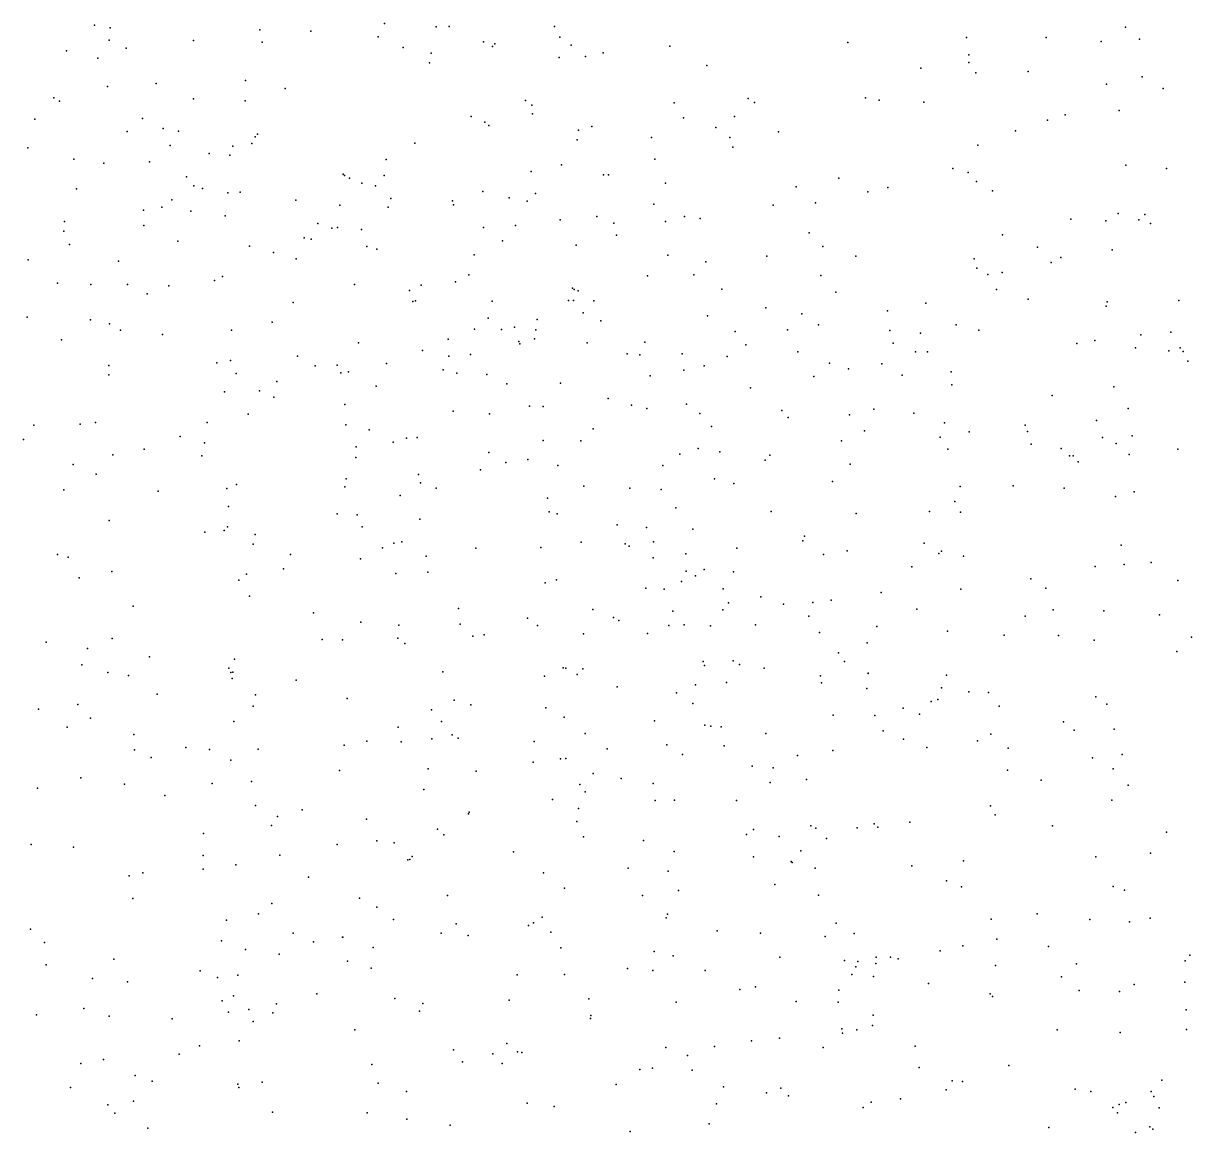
# Model space of a CAD drawing. Header units: metres. Extents: x -25 to 25, y -27.7 to 27.8.
# Drawn here: x -0.499 to 0.206, y -1.999 to -1.329 of the extents above; entities that cross this region are included whole.
import ezdxf

# ---------------------------------------------------------------- set-up
doc = ezdxf.new("R2010")
doc.units = ezdxf.units.M

msp = doc.modelspace()

# ---------------------------------------------------------------- linework, layer by layer
for p in [(-0.4561, -1.3303, 10.0094), (-0.4466, -1.3321, -4.8488), (-0.3564, -1.3332, -1.8049), (-0.2811, -1.3293, 0.7461), (-0.2499, -1.3313, 11.7459), (-0.2421, -1.3311, -0.8563), (-0.1784, -1.3311, -21.5305), (0.1663, -1.3316, 26.775), (-0.4472, -1.3395, -0.7542), (-0.3963, -1.3397, 6.8616), (-0.3255, -1.3341, 5.1073), (-0.2849, -1.3375, -12.0571), (-0.1751, -1.3377, -0.8929), (0.0703, -1.3379, -12.7499), (0.1185, -1.3378, -1.0917), (0.1748, -1.3388, -1.1919), (-0.473, -1.3459, -0.1706), (-0.4371, -1.3442, 27.7708), (-0.3549, -1.3407, -0.7858), (-0.2698, -1.3438, 27.5869), (-0.2528, -1.3472, -0.0703), (-0.2212, -1.3405, -1.7675), (-0.2159, -1.3433, 6.8277), (-0.2145, -1.3417, -4.786), (-0.1683, -1.3425, 1.5249), (-0.149, -1.347, 11.6361), (-0.1088, -1.343, 25.3864), (-0.0012, -1.3408, -0.9795), (0.1516, -1.3403, -4.8001), (-0.4542, -1.3503, -0.0764), (-0.2538, -1.3531, 24.5254), (-0.1756, -1.3499, 1.1071), (-0.1596, -1.3494, 5.1744), (0.0717, -1.3483, 11.3821), (0.0718, -1.3529, 16.1075), (-0.0864, -1.3548, -0.9161), (0.0428, -1.3563, 6.8457), (0.0759, -1.3592, 17.1147), (0.1075, -1.3583, 6.6123), (-0.4482, -1.3674, 24.264), (-0.4189, -1.3656, 9.7535), (-0.3649, -1.3639, -1.879), (0.1549, -1.3661, 21.6216), (0.1765, -1.3615, -1.5106), (-0.4807, -1.3743, 6.948), (-0.3964, -1.3748, 11.8628), (-0.341, -1.3687, 9.8025), (-0.0614, -1.3747, -1.755), (0.0094, -1.3742, 6.3348), (0.1891, -1.3686, 5.4247), (-0.4773, -1.3762, -0.3754), (-0.3652, -1.3761, -11.9743), (-0.196, -1.3758, -12.2927), (-0.1921, -1.3788, 27.4607), (-0.1061, -1.3773, -12.5059), (-0.0577, -1.377, -0.58), (0.0177, -1.3757, 26.9874), (0.0447, -1.3769, 6.6819), (0.1626, -1.3819, -1.0279), (-0.4921, -1.3872, 11.9479), (-0.4271, -1.3868, -0.2885), (-0.2288, -1.3855, 9.8807), (-0.2204, -1.389, 8.7154), (-0.1916, -1.384, 24.7568), (-0.1005, -1.3863, 9.9829), (-0.0698, -1.3856, 1.3043), (0.1192, -1.3878, 16.3398), (0.1299, -1.3846, -1.5981), (-0.4365, -1.3947, -0.5438), (-0.4146, -1.3928, -1.9625), (-0.4055, -1.3945, 6.9681), (-0.3578, -1.3962, -21.4418), (-0.218, -1.3909, -12.2104), (-0.164, -1.3937, 25.0694), (-0.1559, -1.3916, 25.1867), (-0.081, -1.3921, 17.2706), (-0.0431, -1.3948, 5.2204), (0.0999, -1.3942, 11.3001), (-0.4105, -1.403, 5.7603), (-0.3727, -1.4035, 5.0753), (-0.3611, -1.4018, -0.6692), (-0.3592, -1.3979, 9.6104), (-0.2628, -1.4017, 6.9123), (-0.1648, -1.3996, -1.8593), (-0.1199, -1.3982, 16.0075), (-0.0726, -1.3982, 6.8022), (0.0772, -1.4028, -4.7654), (-0.4965, -1.4045, 7.0212), (-0.3869, -1.4079, 0.0361), (-0.3745, -1.4089, -0.1175), (-0.0707, -1.404, 25.5233), (-0.4687, -1.4113, 0.2058), (-0.4505, -1.4138, -2.0252), (-0.4229, -1.413, 23.6839), (-0.2801, -1.4116, -12.0218), (-0.1741, -1.4147, -12.3697), (-0.1178, -1.4113, 27.2866), (0.0621, -1.417, -12.7295), (0.1665, -1.4149, 26.7077), (0.1912, -1.417, 6.572), (-0.4005, -1.422, -0.3839), (-0.306, -1.4204, 6.9816), (-0.3052, -1.4211, 24.418), (-0.3022, -1.4227, 9.8586), (-0.2812, -1.4212, 11.7147), (-0.1924, -1.4187, -4.7591), (-0.1488, -1.4208, 25.3329), (-0.1457, -1.4208, 6.8547), (-0.0068, -1.4228, 16.9965), (0.0713, -1.4194, 26.8575), (0.0765, -1.4249, -1.7222), (-0.4671, -1.4292, -11.8972), (-0.3962, -1.4275, 0.1129), (-0.3909, -1.4291, -0.4636), (-0.3756, -1.4316, 22.5383), (-0.3682, -1.4312, -0.3011), (-0.2948, -1.4258, 0.2758), (-0.2865, -1.4275, -1.9795), (-0.2216, -1.4309, 5.1326), (-0.1113, -1.4258, 25.4345), (-0.0324, -1.428, -0.8105), (0.0108, -1.431, -12.6752), (0.0228, -1.4285, 6.7424), (0.086, -1.4305, 25.7748), (-0.4095, -1.4359, 9.8061), (-0.3345, -1.436, -0.0503), (-0.2772, -1.4351, -0.6733), (-0.2399, -1.4365, 27.5079), (-0.2394, -1.4389, -12.0923), (-0.2057, -1.4346, 17.5728), (-0.195, -1.4367, 24.6756), (-0.1898, -1.4321, 23.1402), (-0.1184, -1.4385, -0.7536), (-0.0463, -1.439, -4.741), (-0.0208, -1.4377, -1.8292), (-0.4265, -1.4422, 6.8094), (-0.4154, -1.4404, -4.8007), (-0.3979, -1.4427, 7.0879), (-0.3772, -1.4455, -2.064), (-0.308, -1.4391, -4.7732), (-0.2789, -1.4404, 22.8424), (-0.1528, -1.4459, -1.9263), (-0.1, -1.446, -12.5207), (0.162, -1.4442, -1.6723), (0.1781, -1.4448, 6.6304), (-0.4742, -1.4489, -2.1233), (-0.4264, -1.4514, -21.8174), (-0.3213, -1.4502, -0.1715), (-0.3129, -1.4529, 27.5911), (-0.3094, -1.4525, 5.8965), (-0.2213, -1.4526, 7.0416), (-0.2019, -1.4514, -12.2772), (-0.175, -1.448, -0.7088), (-0.1425, -1.4499, -12.4606), (-0.1113, -1.449, 11.5068), (-0.0904, -1.4472, -1.8922), (0.1333, -1.4476, 6.4699), (0.1545, -1.4486, 21.367), (0.1744, -1.448, -12.8335), (0.1815, -1.4502, -0.9368), (-0.4747, -1.4548, 9.0078), (-0.3295, -1.4589, 0.0543), (-0.3254, -1.4597, 17.821), (-0.2949, -1.4538, -2.0537), (-0.141, -1.4573, 23.4597), (-0.0247, -1.4558, 11.3816), (0.0922, -1.4571, -15.5945), (-0.4713, -1.4629, 11.8604), (-0.4058, -1.4609, 9.1802), (-0.3625, -1.4639, 7.1624), (-0.2917, -1.464, 5.1004), (-0.2857, -1.4657, 7.144), (-0.2097, -1.4606, 11.611), (-0.1653, -1.4632, -1.9941), (-0.0164, -1.464, 8.6358), (0.1132, -1.4644, 11.1768), (0.1583, -1.466, 6.6166), (-0.4963, -1.4721, 24.1872), (-0.4416, -1.473, -15.945), (-0.348, -1.4677, 9.8708), (-0.3344, -1.4716, -0.4195), (-0.227, -1.4691, -21.9827), (-0.11, -1.4693, 6.9702), (-0.0871, -1.4733, -1.9625), (-0.0501, -1.4699, -12.5834), (0.0035, -1.4698, 16.5731), (0.075, -1.4715, -4.7503), (0.1215, -1.4737, 10.2939), (0.1274, -1.4706, 25.869), (-0.2302, -1.4812, -0.6164), (-0.0942, -1.4812, 7.0771), (0.0767, -1.4772, -1.8247), (0.0833, -1.481, 26.7771), (0.0919, -1.4798, -0.8354), (-0.4785, -1.4861, 0.3137), (-0.4583, -1.487, 7.2892), (-0.4363, -1.4871, 22.3089), (-0.4113, -1.4878, -2.2293), (-0.3836, -1.4845, 0.2229), (-0.3788, -1.4822, -11.9089), (-0.2992, -1.4871, -0.3329), (-0.259, -1.4874, -11.9946), (-0.2381, -1.4854, 1.5798), (-0.1222, -1.4818, -4.7429), (-0.0176, -1.4816, 6.8885), (-0.4244, -1.4926, 10.2559), (-0.266, -1.4906, -0.5326), (-0.1676, -1.4893, 17.1509), (-0.1666, -1.4901, 6.0637), (-0.1642, -1.4909, 24.9352), (-0.0774, -1.4898, 27.0755), (-0.0085, -1.4916, 6.961), (0.0884, -1.49, 6.7062), (-0.3362, -1.4979, 7.2978), (-0.2639, -1.4973, -0.2931), (-0.2624, -1.4969, -0.0808), (-0.2161, -1.4971, 24.4963), (-0.1699, -1.4966, -2.107), (-0.167, -1.4967, 25.1495), (-0.1546, -1.4969, -12.4038), (-0.0508, -1.501, 10.134), (0.0459, -1.4983, -1.8897), (0.1075, -1.4958, -21.3662), (0.1547, -1.5, -0.8878), (0.1552, -1.4974, 10.3949), (0.1986, -1.4966, -1.7304), (-0.4968, -1.5068, 18.0213), (-0.4586, -1.5083, 5.0315), (-0.2185, -1.5074, 7.2898), (-0.1888, -1.5081, 24.582), (-0.161, -1.5041, 25.064), (-0.1505, -1.509, 16.173), (-0.086, -1.5059, 7.1807), (-0.0291, -1.5047, 5.2351), (0.0227, -1.5029, 25.7207), (-0.447, -1.5107, -2.3187), (-0.4405, -1.5145, -4.8006), (-0.3734, -1.5146, 24.2828), (-0.3489, -1.5097, -2.2662), (-0.2267, -1.5139, 9.9662), (-0.2105, -1.5142, -12.2127), (-0.2025, -1.5127, -0.4787), (-0.1897, -1.5143, -4.7458), (-0.0694, -1.5153, -0.6907), (-0.0377, -1.5143, 25.6264), (-0.019, -1.5114, 7.1413), (0.024, -1.5148, -27.6404), (0.0425, -1.5164, 6.9046), (0.0641, -1.5113, -12.7079), (0.0779, -1.5146, 6.9005), (0.1938, -1.5158, 5.4495), (-0.476, -1.5205, 10.4072), (-0.4151, -1.5172, 0.2935), (-0.2967, -1.5223, 8.7825), (-0.2427, -1.5201, -0.2939), (-0.2, -1.5214, 1.0288), (-0.1994, -1.5228, -0.53), (-0.1905, -1.5199, 5.1588), (-0.1586, -1.5222, 10.0282), (-0.1238, -1.5219, 7.2766), (-0.0629, -1.5235, 23.1762), (0.0261, -1.5225, 11.1901), (0.1369, -1.5226, 11.007), (0.1479, -1.5208, 26.6084), (0.1756, -1.5173, -1.7947), (-0.3336, -1.5302, 9.4114), (-0.2581, -1.5269, 0.0674), (-0.2422, -1.5302, -0.4214), (-0.2292, -1.5293, -0.0058), (-0.1345, -1.5289, 24.8553), (-0.1268, -1.5295, 25.3716), (-0.1014, -1.5288, -2.1315), (-0.0741, -1.5304, -12.5335), (-0.0315, -1.5277, 11.2719), (0.0395, -1.5277, 6.8036), (0.0468, -1.5277, 5.3067), (0.1725, -1.5252, 26.0046), (0.1926, -1.5271, 10.8691), (0.1993, -1.5252, 6.5967), (0.2011, -1.5274, 10.5918), (-0.4475, -1.536, 27.6584), (-0.3823, -1.5344, 11.7131), (-0.374, -1.5329, -4.7821), (-0.323, -1.5361, 6.8753), (-0.3097, -1.5358, 11.6415), (-0.2798, -1.5347, 27.4575), (-0.0881, -1.5361, 11.3682), (-0.0124, -1.5346, -12.6183), (0.0192, -1.535, -22.233), (0.204, -1.5333, 26.3438), (-0.4474, -1.5416, 0.3564), (-0.3706, -1.5408, 27.573), (-0.3074, -1.5404, -2.3229), (-0.3028, -1.5398, 0.483), (-0.2457, -1.5385, 27.379), (-0.2373, -1.5405, 24.4202), (-0.2193, -1.5414, -0.1699), (-0.1207, -1.5422, 23.656), (-0.1004, -1.5387, 5.2018), (-0.0219, -1.5426, 26.8628), (-0.0009, -1.538, 7.2136), (0.0315, -1.5417, -2.0042), (0.0611, -1.5397, 10.315), (-0.3565, -1.5513, 5.0843), (-0.3461, -1.5455, 7.3704), (-0.286, -1.5483, 0.1742), (-0.2072, -1.5469, 27.2844), (-0.1747, -1.5465, 27.2016), (-0.06, -1.5494, -4.7331), (0.0616, -1.5476, 7.1379), (0.1594, -1.5488, -12.792), (-0.3776, -1.5519, -11.8483), (-0.3479, -1.5551, 0.2661), (-0.146, -1.5558, 27.1037), (0.122, -1.554, -1.908), (-0.3633, -1.5654, 15.9596), (-0.3049, -1.5594, -11.8919), (-0.2395, -1.5634, -2.343), (-0.2177, -1.5651, -21.3144), (-0.1934, -1.5605, 11.4836), (-0.1852, -1.5606, -12.281), (-0.1319, -1.5599, 8.7322), (-0.1227, -1.5618, 24.6035), (-0.0987, -1.5592, 26.9937), (-0.0907, -1.565, 22.9458), (-0.0412, -1.563, 10.2137), (-0.0003, -1.5658, -2.1191), (0.0145, -1.5623, 26.7733), (0.0386, -1.5647, 25.7904), (0.1679, -1.5619, 10.6748), (-0.4927, -1.5719, 5.7229), (-0.4648, -1.5713, -21.2677), (-0.4555, -1.5703, 11.7539), (-0.3882, -1.5704, -2.4084), (-0.3043, -1.5718, 23.8432), (-0.0836, -1.5727, 7.3559), (-0.0373, -1.5673, 23.5282), (0.057, -1.5705, -0.7242), (0.1057, -1.572, 6.8022), (0.1489, -1.5692, 10.7634), (-0.4044, -1.5788, -27.3418), (-0.2904, -1.5747, -15.7412), (-0.2678, -1.5799, 17.0545), (-0.2613, -1.5795, 24.3346), (-0.155, -1.5741, -0.4882), (0.0088, -1.5754, -4.7334), (0.0545, -1.5791, -2.0678), (0.072, -1.576, 26.6631), (0.1071, -1.5758, -12.7339), (0.1524, -1.5795, 8.542), (0.1703, -1.5784, -4.7536), (-0.4991, -1.5807, 5.0237), (-0.4261, -1.5865, 17.6819), (-0.3897, -1.5826, 24.2201), (-0.2981, -1.585, 9.9665), (-0.2759, -1.5822, 11.5672), (-0.1852, -1.5812, -0.0958), (-0.1625, -1.5814, 7.3885), (-0.0917, -1.5861, 25.4247), (-0.0052, -1.5814, -0.6636), (0.0591, -1.5864, 7.2902), (0.1095, -1.5835, 25.9457), (0.1275, -1.5861, 6.7079), (0.1608, -1.583, 26.1239), (0.1979, -1.5865, -1.8817), (-0.4451, -1.5899, 0.4111), (-0.3913, -1.5905, 7.4387), (-0.2984, -1.5914, 9.723), (-0.218, -1.5885, -12.0971), (-0.1945, -1.5927, 22.5815), (-0.1028, -1.5894, 10.1626), (-0.0785, -1.588, -0.5706), (-0.0512, -1.5931, 25.5687), (-0.0484, -1.5901, 5.2397), (0.1325, -1.5904, 7.1784), (0.1348, -1.5905, 26.4718), (0.1377, -1.594, 26.0437), (0.1685, -1.5896, 6.941), (-0.469, -1.5957, 9.8782), (-0.2231, -1.5989, 0.1451), (-0.2077, -1.5944, 16.5755), (-0.1764, -1.5964, -4.7384), (-0.113, -1.5964, -0.6833), (0.0001, -1.5955, 11.0637), (-0.4551, -1.6015, -2.4751), (-0.3704, -1.6077, 9.1426), (-0.3042, -1.6044, 7.448), (-0.2605, -1.6017, -2.4173), (-0.2593, -1.6068, 5.1286), (-0.0817, -1.6044, -2.2891), (-0.0702, -1.6071, -12.5185), (-0.0105, -1.6059, -2.2198), (-0.4747, -1.611, -4.8022), (-0.4178, -1.6118, 5.0491), (-0.3763, -1.6101, 27.5069), (-0.305, -1.6091, 0.2829), (-0.2716, -1.6144, 27.3033), (-0.2499, -1.6099, 0.2292), (-0.1606, -1.6087, -0.3912), (-0.1329, -1.61, 25.1449), (-0.1139, -1.6108, -12.4588), (0.0666, -1.6089, 10.895), (0.0986, -1.6085, 10.6305), (0.1293, -1.6099, 5.4016), (0.1603, -1.6151, -1.9929), (0.1717, -1.6123, 6.8025), (-0.3752, -1.6211, 1.7334), (-0.1826, -1.6161, 11.3888), (-0.1051, -1.6219, 1.5847), (0.0634, -1.6181, 10.4779), (-0.3097, -1.6255, 16.781), (-0.2976, -1.6261, 9.5275), (-0.2597, -1.6288, -4.7448), (-0.1816, -1.6243, 27.0416), (-0.1767, -1.6255, 24.3739), (-0.0476, -1.6241, 26.7785), (0.0037, -1.6253, 10.3841), (0.048, -1.624, 23.3796), (0.0668, -1.6244, 10.7975), (-0.4473, -1.6296, 11.6858), (-0.3778, -1.6355, -4.7745), (-0.3758, -1.6334, -11.7976), (-0.2946, -1.6333, 22.2639), (-0.1406, -1.6322, -0.2687), (-0.1229, -1.6338, -2.381), (-0.0948, -1.6348, 7.4456), (-0.3895, -1.6366, 9.961), (-0.3592, -1.638, -2.5011), (-0.2754, -1.6433, -2.4875), (-0.2706, -1.6425, 16.3395), (-0.1622, -1.6426, 0.0705), (-0.1186, -1.6424, 25.2252), (-0.0284, -1.6419, -2.3194), (-0.0274, -1.6389, -0.807), (0.0448, -1.6432, 25.8715), (-0.4785, -1.65, 10.5627), (-0.3603, -1.6439, 5.0785), (-0.3379, -1.65, 16.1713), (-0.2823, -1.6461, 10.0325), (-0.226, -1.6462, -11.9977), (-0.1867, -1.6458, 7.484), (-0.1358, -1.6437, -0.0699), (-0.1334, -1.645, 26.8945), (-0.0991, -1.6496, 24.9938), (-0.0684, -1.6462, 24.4783), (-0.016, -1.6501, 5.2731), (-0.0017, -1.6478, -12.599), (0.0536, -1.6494, -2.2252), (0.0553, -1.648, 26.5704), (0.1637, -1.6445, -12.7717), (-0.4721, -1.6516, 7.5268), (-0.2955, -1.6527, 10.0446), (-0.2559, -1.651, 11.4388), (-0.1188, -1.652, -0.4279), (0.0373, -1.6575, 5.3227), (0.0685, -1.651, 7.3836), (0.148, -1.6574, 7.3372), (0.1655, -1.6561, -2.0703), (0.1818, -1.6549, 5.4765), (-0.4654, -1.6642, -2.5713), (-0.4457, -1.6604, 27.5242), (-0.3644, -1.6619, 10.3664), (-0.3421, -1.6587, 0.2605), (-0.2743, -1.6615, 0.7308), (-0.2548, -1.6608, 7.5189), (-0.0989, -1.6602, 1.1877), (-0.0933, -1.6629, 25.384), (-0.0881, -1.6592, 11.0864), (-0.0704, -1.6605, 25.4687), (-0.369, -1.6656, 7.5318), (-0.184, -1.6672, 5.1796), (-0.1772, -1.6654, -12.2617), (-0.1233, -1.6703, -12.402), (-0.1121, -1.671, 26.8078), (-0.1017, -1.6663, 24.4036), (-0.0766, -1.6708, 6.1948), (0.0669, -1.6709, -0.6363), (0.1092, -1.6648, 26.3415), (0.1182, -1.6704, -4.7417), (0.198, -1.6658, -27.7655), (-0.3625, -1.6752, 27.3747), (-0.0539, -1.6756, 10.9764), (-0.0114, -1.6776, 10.8476), (0.0188, -1.673, 10.6288), (-0.4329, -1.6813, 11.6138), (-0.324, -1.6853, 27.2839), (-0.2364, -1.6827, -11.8887), (-0.1552, -1.6833, -4.734), (-0.107, -1.6842, -0.346), (-0.0767, -1.6834, -2.4684), (-0.0733, -1.6792, 10.3562), (-0.0401, -1.6801, 22.8226), (-0.0225, -1.6791, 24.6066), (0.0404, -1.6831, -2.3711), (0.1227, -1.6834, -0.9569), (0.1532, -1.684, -0.6851), (-0.2953, -1.6909, -4.7546), (-0.2723, -1.6927, 5.1293), (-0.2353, -1.6922, -2.5819), (-0.1947, -1.6885, -12.1131), (-0.1887, -1.6929, 11.2316), (-0.1428, -1.6881, -2.5208), (-0.1396, -1.69, 24.2809), (-0.1094, -1.6929, -0.1596), (-0.1001, -1.6926, 5.2316), (-0.0571, -1.6925, -4.7276), (-0.0248, -1.6872, 24.7334), (0.1057, -1.6872, 26.2028), (0.1869, -1.6864, -4.7521), (-0.2277, -1.6993, 26.9696), (-0.2209, -1.6985, 10.1647), (-0.1608, -1.6979, 10.2431), (-0.1222, -1.6977, 0.0275), (-0.0842, -1.6931, -12.4597), (-0.0183, -1.6971, 24.407), (0.0163, -1.6936, 24.5108), (0.0588, -1.6963, 26.4448), (0.0932, -1.6988, 5.4036), (0.1259, -1.699, -2.3258), (0.2063, -1.7, -2.1523), (-0.4854, -1.703, -4.8109), (-0.4603, -1.7069, 5.0292), (-0.4454, -1.7008, 0.4979), (-0.3187, -1.7014, -11.7721), (-0.3064, -1.7015, -0.3573), (-0.273, -1.7005, 27.0652), (-0.2688, -1.7038, 23.9199), (0.0103, -1.7035, -21.1328), (0.1475, -1.7018, -12.7272), (-0.4229, -1.7119, 16.7032), (-0.3716, -1.7133, -2.6407), (-0.0069, -1.7094, -12.5536), (0.1973, -1.7087, -2.2352), (-0.4637, -1.7166, 17.0748), (-0.375, -1.7188, 24.1354), (-0.3726, -1.7211, -0.0778), (-0.2458, -1.721, 24.1994), (-0.1732, -1.7185, -22.0627), (-0.1715, -1.7187, -2.617), (-0.1612, -1.7191, 0.1597), (-0.0886, -1.7147, 25.1315), (-0.0879, -1.7171, 7.534), (-0.0705, -1.7143, -0.4482), (-0.0667, -1.7164, 23.7846), (-0.0518, -1.7187, 10.4911), (-0.0033, -1.7147, 24.3068), (-0.4481, -1.7214, 27.4239), (-0.4357, -1.7231, 5.9006), (-0.3739, -1.7214, 5.0761), (-0.3731, -1.7249, -4.7775), (-0.3344, -1.726, 11.4311), (-0.1844, -1.7236, 1.7103), (-0.1648, -1.7225, -15.6024), (-0.0745, -1.7273, 25.2505), (-0.0178, -1.7233, -2.5645), (-0.0171, -1.7276, 24.9021), (0.0109, -1.7217, 25.7859), (0.011, -1.722, 7.5024), (0.0582, -1.723, 24.3688), (-0.4183, -1.7344, 16.4521), (-0.3589, -1.7349, 7.5856), (-0.1406, -1.7299, 22.3618), (-0.1047, -1.7336, 10.9082), (-0.0932, -1.7287, -0.2606), (0.0101, -1.7309, 5.3391), (0.0553, -1.7306, 24.7149), (0.0718, -1.733, -2.5109), (0.0837, -1.7333, -12.646), (-0.4663, -1.7407, -2.7), (-0.3603, -1.7416, 9.0302), (-0.3035, -1.737, 0.3848), (-0.2389, -1.738, -2.684), (-0.229, -1.7408, 0.3033), (-0.0949, -1.74, -0.0682), (0.049, -1.7389, 26.3246), (0.053, -1.7377, -0.5746), (0.0901, -1.7416, -4.745), (0.1485, -1.7361, 5.496), (0.155, -1.7405, -2.4555), (-0.49, -1.7435, 16.8523), (-0.4585, -1.7489, 16.2394), (-0.2527, -1.7438, 6.9533), (-0.1836, -1.7427, -12.0674), (-0.1725, -1.7482, 11.0367), (-0.0101, -1.7471, 25.6366), (0.015, -1.7472, 6.9933), (0.0322, -1.7429, 24.7974), (0.0419, -1.7465, -12.5889), (-0.4726, -1.7544, 0.5441), (-0.372, -1.7509, -2.7063), (-0.2727, -1.7543, 11.2595), (-0.2466, -1.7509, 9.7219), (-0.1181, -1.7506, -4.7364), (-0.0877, -1.7531, -12.3925), (-0.084, -1.7538, 10.7054), (-0.0778, -1.7542, -0.3611), (0.1289, -1.7511, -0.6419), (0.1353, -1.7562, 7.4509), (0.1596, -1.7555, 24.4477), (-0.4325, -1.7588, -21.6533), (-0.2917, -1.7627, 26.9347), (-0.2709, -1.7632, -4.7548), (-0.2524, -1.7614, -0.5757), (-0.2401, -1.7589, 11.1658), (-0.2366, -1.761, 26.8166), (-0.1906, -1.763, -4.7434), (-0.1598, -1.7582, 0.2178), (-0.0507, -1.7581, -12.4553), (0.02, -1.7565, 25.8988), (0.0324, -1.7615, 1.572), (0.077, -1.7625, 5.4294), (0.0851, -1.7586, -2.5858), (-0.4319, -1.7681, 5.0491), (-0.401, -1.7666, -11.7081), (-0.3868, -1.7678, 21.9194), (-0.3573, -1.7677, 27.0734), (-0.3055, -1.7653, 6.0754), (-0.1466, -1.7674, 26.6858), (-0.1106, -1.7651, 10.5427), (-0.076, -1.7656, 26.5669), (-0.0104, -1.7684, -0.4898), (0.0464, -1.7666, 24.194), (0.0955, -1.7671, -22.4956), (-0.4219, -1.7726, -2.751), (-0.3739, -1.7743, 1.8664), (-0.1912, -1.7754, -11.9851), (-0.1747, -1.7735, 10.939), (-0.1716, -1.7733, 5.2101), (-0.1011, -1.7708, -2.7126), (-0.0317, -1.7714, 25.4742), (0.1465, -1.7728, 23.2586), (0.1643, -1.7709, 24.5503), (-0.3083, -1.7805, 0.5163), (-0.2546, -1.7794, 24.1113), (-0.2257, -1.781, 8.7967), (-0.155, -1.7824, -12.1353), (-0.059, -1.7779, 25.3448), (-0.0463, -1.7788, 1.2755), (0.0952, -1.7803, 7.5048), (0.159, -1.7795, -2.5879), (-0.4906, -1.7911, -2.7783), (-0.4644, -1.7849, 10.0591), (-0.4381, -1.7888, 27.2204), (-0.3852, -1.7883, 10.1365), (-0.3613, -1.7871, -2.7868), (-0.1631, -1.789, -2.7753), (-0.1381, -1.7853, -12.2353), (-0.1189, -1.7884, -27.4547), (-0.0482, -1.7878, -0.4238), (-0.0263, -1.786, 6.2941), (0.1155, -1.7864, 24.7764), (0.168, -1.7894, -15.4679), (-0.4137, -1.7956, 27.1302), (-0.2572, -1.792, -11.7293), (-0.1796, -1.798, 24.0701), (-0.1599, -1.7934, 22.2054), (-0.1176, -1.7986, 0.1229), (-0.1059, -1.7984, -12.3097), (-0.0685, -1.7986, -0.2241), (0.1581, -1.7984, 23.4486), (-0.359, -1.8016, 11.3277), (-0.3308, -1.8043, 5.118), (-0.23, -1.8057, -2.832), (-0.1639, -1.8035, 10.4901), (0.0848, -1.8019, -2.6905), (-0.3456, -1.8083, 0.4681), (-0.2919, -1.8099, 9.2913), (-0.2303, -1.8066, 5.1854), (-0.165, -1.8114, 10.7059), (0.0147, -1.8127, 26.0259), (0.0361, -1.8118, -2.7463), (0.0877, -1.8073, -12.5968), (-0.3903, -1.8186, 24.0535), (-0.3492, -1.8137, 26.882), (-0.2491, -1.8159, 10.9776), (-0.2452, -1.8194, 26.7205), (-0.0624, -1.8191, 24.0577), (-0.0583, -1.8161, 1.7415), (-0.0236, -1.814, 22.5056), (-0.0206, -1.8154, 25.2003), (0.0043, -1.8151, 25.721), (0.0168, -1.8148, 24.9985), (0.1222, -1.8139, 5.5227), (0.1911, -1.8178, 7.4744), (-0.4944, -1.8252, -4.8325), (-0.4689, -1.8269, -11.664), (-0.3097, -1.8251, -2.8627), (-0.2856, -1.8229, 10.307), (-0.2752, -1.8242, 10.315), (-0.1609, -1.8206, -12.0649), (-0.1247, -1.8228, -2.8414), (-0.0427, -1.8203, 26.3649), (-0.0142, -1.8216, -4.7374), (-0.3905, -1.8319, 7.6611), (-0.3442, -1.8317, -4.783), (-0.2644, -1.8324, 0.4002), (-0.2032, -1.8296, -11.8205), (-0.1062, -1.8295, 26.4914), (-0.0583, -1.8327, -0.1565), (-0.0297, -1.829, -12.421), (0.1484, -1.8327, -12.6473), (0.1815, -1.8305, -0.6398), (-0.3905, -1.84, -0.2139), (-0.3708, -1.8375, 10.2218), (-0.2669, -1.8345, 24.0342), (-0.2657, -1.8343, 0.7623), (-0.134, -1.8395, -4.7452), (-0.0355, -1.8355, -2.8495), (-0.0349, -1.8361, -0.3731), (-0.021, -1.8395, 7.6124), (0.0374, -1.8381, 22.6715), (0.0686, -1.8351, 5.4735), (-0.4353, -1.8441, 21.2247), (-0.427, -1.8423, 11.366), (-0.327, -1.845, 11.1277), (-0.185, -1.8423, -11.9032), (-0.1098, -1.8412, 6.9987), (0.0583, -1.8472, 24.0441), (-0.1723, -1.8515, -2.9187), (-0.1035, -1.8529, 7.6408), (-0.0453, -1.8494, -0.2689), (0.0674, -1.8507, -12.5422), (0.159, -1.8506, 24.8472), (0.1657, -1.8527, -2.7514), (-0.4331, -1.8578, 0.5732), (-0.349, -1.8609, 10.5042), (-0.2961, -1.8577, 7.6751), (-0.2431, -1.8559, 10.8006), (-0.1253, -1.856, 23.9287), (-0.019, -1.8558, 25.4061), (-0.3571, -1.8671, -0.3628), (-0.2856, -1.863, -11.6713), (-0.1859, -1.869, 0.9806), (-0.1101, -1.8672, -12.2146), (0.1131, -1.8671, 23.6702), (-0.3764, -1.8709, 26.7782), (-0.2757, -1.8704, 26.6575), (-0.2378, -1.8731, -4.7575), (-0.1941, -1.8741, 7.6736), (-0.1911, -1.8724, 26.5436), (-0.111, -1.8695, 0.2139), (-0.0083, -1.8727, 25.5708), (0.0852, -1.8702, -2.8493), (0.1448, -1.8704, 22.9897), (0.1687, -1.8718, 5.636), (0.1813, -1.8696, 1.7225), (-0.4948, -1.8764, -2.9273), (-0.3795, -1.8833, 21.4065), (-0.3361, -1.8788, 0.4968), (-0.3065, -1.8812, 10.8807), (-0.3062, -1.8811, 9.1377), (-0.2468, -1.8787, 10.6854), (-0.2305, -1.8802, -3.0168), (-0.1807, -1.8782, 0.3159), (-0.0801, -1.8773, 8.732), (-0.054, -1.8788, -0.0038), (-0.0149, -1.8808, 26.0982), (0.0026, -1.879, 25.9065), (0.0886, -1.8823, 5.5277), (-0.4864, -1.8844, 0.6239), (-0.3649, -1.8886, 10.3272), (-0.324, -1.884, 5.1453), (-0.2879, -1.8873, 10.46), (-0.1746, -1.8876, 5.2624), (-0.1182, -1.8899, 5.3133), (0.0545, -1.8895, 25.0676), (0.0681, -1.8864, -4.758), (0.1198, -1.8868, 7.5704), (-0.4444, -1.8945, -2.9996), (-0.3446, -1.8914, -3.0208), (-0.3033, -1.8956, 23.9798), (-0.1067, -1.8925, -3.0464), (-0.0424, -1.8933, 23.9687), (-0.0033, -1.8953, 25.9975), (0.0048, -1.8959, 23.8387), (0.0156, -1.8971, -12.444), (0.0158, -1.8932, 25.1814), (0.0244, -1.8933, 7.621), (0.0292, -1.8943, 5.4714), (0.1367, -1.8972, 24.0219), (0.2023, -1.8954, 5.7431), (0.2052, -1.892, -2.8533), (-0.4854, -1.8979, 10.2142), (-0.3924, -1.9014, 11.1319), (-0.3696, -1.9042, -4.8087), (-0.2891, -1.8998, -3.0717), (-0.201, -1.9039, -3.1132), (-0.1723, -1.9037, -4.7615), (-0.1344, -1.9001, 6.2857), (-0.1191, -1.9012, 26.3846), (-0.0875, -1.9012, 0.1365), (0.0011, -1.9036, 25.2845), (0.0035, -1.899, 25.7627), (0.0878, -1.8982, -2.9702), (-0.4574, -1.9061, 5.0492), (-0.4363, -1.9081, -21.0959), (-0.3818, -1.9055, 21.0773), (-0.0571, -1.9111, 26.2244), (0.0143, -1.9049, -3.0484), (0.0475, -1.9092, 23.9601), (0.1277, -1.9051, -1.0205), (0.1717, -1.9097, -12.6134), (0.2021, -1.9083, 6.382), (-0.3722, -1.9165, 0.5522), (-0.322, -1.9153, 10.5698), (-0.2748, -1.9182, 26.582), (-0.1576, -1.9184, 23.9325), (-0.0665, -1.9127, 0.0598), (-0.0068, -1.9131, -4.7567), (0.0846, -1.9154, -12.5097), (0.086, -1.917, -0.5042), (0.1383, -1.9134, 24.98), (0.1628, -1.914, -4.7816), (-0.4626, -1.9242, 23.9738), (-0.3791, -1.9197, 24.0346), (-0.3629, -1.9248, 10.4493), (-0.3462, -1.9214, 26.6649), (-0.258, -1.9213, -3.1867), (-0.2058, -1.9191, 9.829), (-0.105, -1.9204, -12.1029), (-0.0324, -1.92, -3.1366), (-0.0071, -1.9205, -0.3503), (0.203, -1.925, 6.3005), (-0.4911, -1.928, -4.8732), (-0.4473, -1.9288, 11.1908), (-0.4092, -1.9305, 0.0921), (-0.3752, -1.9265, 5.1194), (-0.3604, -1.932, -11.6045), (-0.3484, -1.9268, -3.1458), (-0.2599, -1.9259, 5.2044), (-0.1566, -1.9303, -0.7773), (-0.1565, -1.9284, -11.8448), (0.0141, -1.9282, -0.4168), (-0.299, -1.9372, 7.0799), (-0.005, -1.9366, 25.4892), (-0.0046, -1.9391, 25.3764), (0.0042, -1.9372, 25.6654), (0.0136, -1.9345, -21.0078), (0.1252, -1.9372, 5.6663), (0.1632, -1.9387, -3.0615), (0.2033, -1.937, 23.5123), (-0.3927, -1.9467, -3.2), (-0.3688, -1.9437, 10.7282), (-0.2072, -1.9454, 10.0862), (-0.0594, -1.9437, -12.2144), (-0.0426, -1.9421, -3.2213), (0.0394, -1.9469, 22.44), (-0.4051, -1.9519, 7.7097), (-0.2394, -1.9491, -4.7852), (-0.2157, -1.9516, -3.2592), (-0.2007, -1.9505, 26.4429), (-0.1981, -1.9508, -11.7011), (-0.1112, -1.9478, -12.004), (-0.0981, -1.9527, 22.0263), (-0.0817, -1.9472, 7.6701), (-0.0161, -1.9478, -12.3078), (-0.4644, -1.9574, -11.5829), (-0.4507, -1.955, 10.384), (-0.2886, -1.9581, 7.7044), (-0.234, -1.9564, -11.6154), (-0.2101, -1.9575, 21.8046), (-0.1269, -1.961, 1.0938), (-0.1193, -1.9602, 0.2467), (0.0417, -1.9599, 25.2284), (0.0959, -1.9586, 7.6063), (-0.4316, -1.9646, 10.9698), (-0.0952, -1.9615, 23.8862), (0.0618, -1.9679, -12.433), (0.1884, -1.9676, 6.2037), (-0.4707, -1.972, 11.1191), (-0.4214, -1.9682, 10.8226), (-0.3697, -1.9699, -4.8343), (-0.3689, -1.9719, 0.3543), (-0.3549, -1.9687, -3.2606), (-0.2849, -1.9694, -3.282), (-0.2678, -1.9743, 23.9188), (-0.1412, -1.9702, -3.2828), (-0.0763, -1.9715, 0.1156), (-0.0503, -1.9751, 0.017), (-0.0417, -1.9724, -0.0812), (0.058, -1.9733, -4.7891), (0.0679, -1.9683, 5.5946), (0.1359, -1.973, 5.7391), (0.1454, -1.9743, -3.1635), (0.1818, -1.9743, 6.3563), (-0.4326, -1.9802, 10.6204), (-0.1949, -1.9815, 5.3022), (-0.0805, -1.9819, 7.1199), (-0.0372, -1.9769, 1.2764), (0.0129, -1.9807, 23.8641), (0.0306, -1.9787, -12.3691), (0.1666, -1.9809, 5.8212), (0.1835, -1.9774, -12.5697), (-0.448, -1.9825, 7.1697), (-0.4438, -1.9874, 0.6598), (-0.3486, -1.9868, 26.5831), (-0.2915, -1.9873, -4.8146), (-0.1786, -1.9835, -21.996), (0.0079, -1.984, 1.9604), (0.1587, -1.984, 7.5828), (0.1616, -1.9873, 1.5929), (0.1626, -1.9823, 8.4952), (0.1867, -1.9843, -0.5937), (-0.2675, -1.991, 2.0928), (-0.2414, -1.9947, -3.3378), (-0.0851, -1.9939, 5.4278), (0.1201, -1.996, -0.5217), (0.181, -1.9957, 6.4533), (-0.424, -1.9965, 5.0987), (-0.1328, -1.9986, -11.7927), (0.1725, -1.9992, 6.2656), (0.1828, -1.9971, 1.9734)]:
    msp.add_point(p)

doc.saveas('drawing.dxf')
